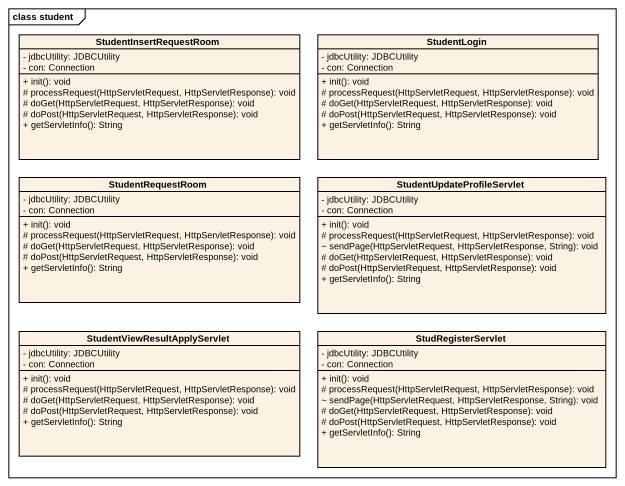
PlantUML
@startuml
mainframe class student
hide circle
hide empty members
skinparam classAttributeIconSize 0
class StudentInsertRequestRoom {
  - jdbcUtility: JDBCUtility
  - con: Connection
  + init(): void
  # processRequest(HttpServletRequest, HttpServletResponse): void
  # doGet(HttpServletRequest, HttpServletResponse): void
  # doPost(HttpServletRequest, HttpServletResponse): void
  + getServletInfo(): String
}
class StudentLogin {
  - jdbcUtility: JDBCUtility
  - con: Connection
  + init(): void
  # processRequest(HttpServletRequest, HttpServletResponse): void
  # doGet(HttpServletRequest, HttpServletResponse): void
  # doPost(HttpServletRequest, HttpServletResponse): void
  + getServletInfo(): String
}
class StudentRequestRoom {
  - jdbcUtility: JDBCUtility
  - con: Connection
  + init(): void
  # processRequest(HttpServletRequest, HttpServletResponse): void
  # doGet(HttpServletRequest, HttpServletResponse): void
  # doPost(HttpServletRequest, HttpServletResponse): void
  + getServletInfo(): String
}
class StudentUpdateProfileServlet {
  - jdbcUtility: JDBCUtility
  - con: Connection
  + init(): void
  # processRequest(HttpServletRequest, HttpServletResponse): void
  ~ sendPage(HttpServletRequest, HttpServletResponse, String): void
  # doGet(HttpServletRequest, HttpServletResponse): void
  # doPost(HttpServletRequest, HttpServletResponse): void
  + getServletInfo(): String
}
class "StudentViewResultApplyServlet" as StudentViewResultApplyServle {
  - jdbcUtility: JDBCUtility
  - con: Connection
  + init(): void
  # processRequest(HttpServletRequest, HttpServletResponse): void
  # doGet(HttpServletRequest, HttpServletResponse): void
  # doPost(HttpServletRequest, HttpServletResponse): void
  + getServletInfo(): String
}
class StudRegisterServlet {
  - jdbcUtility: JDBCUtility
  - con: Connection
  + init(): void
  # processRequest(HttpServletRequest, HttpServletResponse): void
  ~ sendPage(HttpServletRequest, HttpServletResponse, String): void
  # doGet(HttpServletRequest, HttpServletResponse): void
  # doPost(HttpServletRequest, HttpServletResponse): void
  + getServletInfo(): String
}
@enduml
